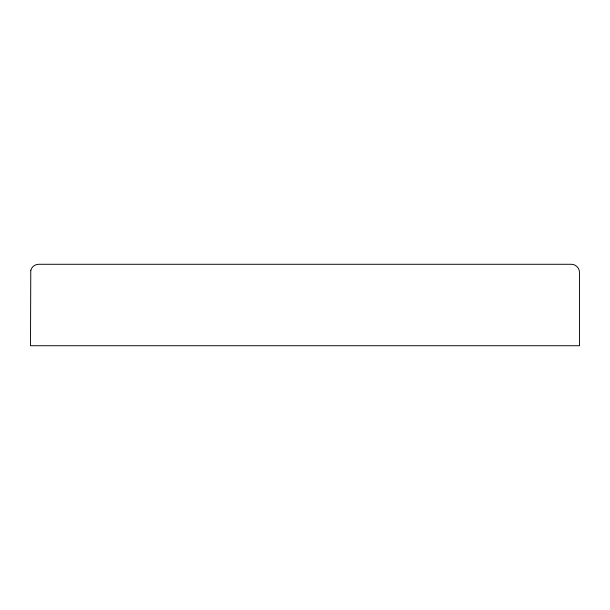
<?xml version="1.0" encoding="UTF-8"?>
<svg xmlns="http://www.w3.org/2000/svg" width="610" height="610" viewBox="0 0 610 610"><rect width="100%" height="100%" fill="white"/><g stroke="black" fill="none" stroke-linecap="round" stroke-linejoin="round"><path stroke-width="0.91" d="M30.774 270.314L30.5 345.717L579.5 345.717L579.5 272.426C579.53 268.072 575.733 264.252 571.379 264.283L38.621 264.283C35.029 264.298 31.72 266.852 30.774 270.314"/></g></svg>
